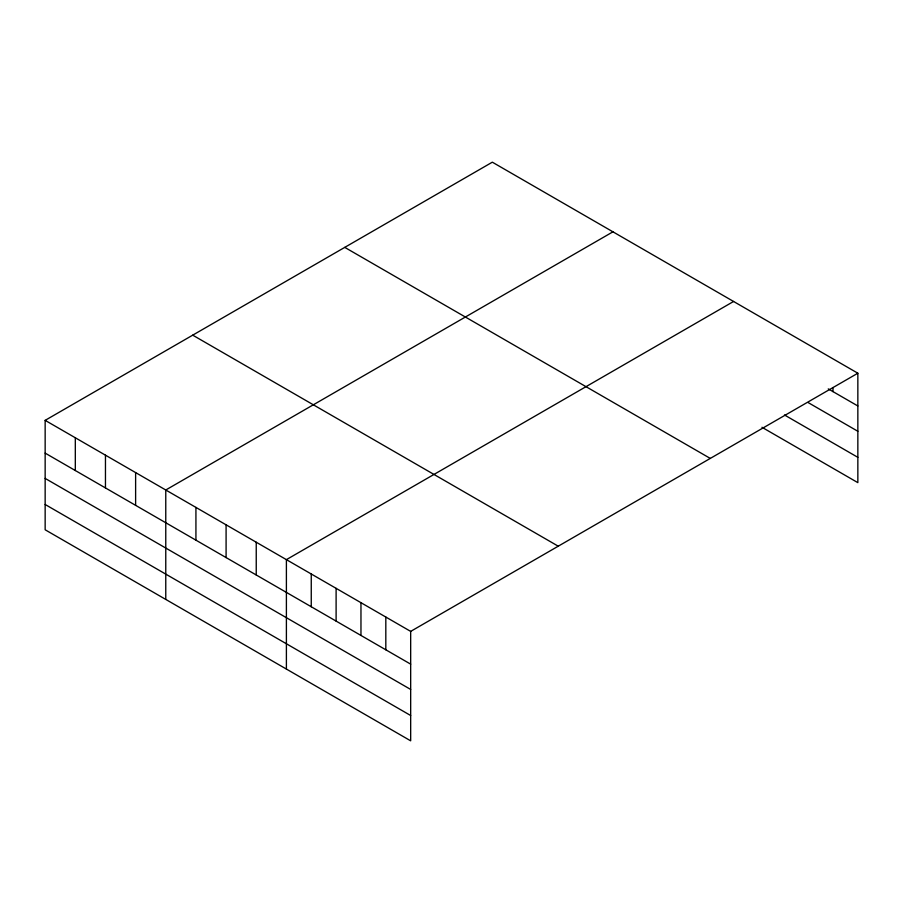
<?xml version="1.0" encoding="UTF-8"?>
<svg xmlns="http://www.w3.org/2000/svg" width="903" height="903" viewBox="0 0 903 903"><rect width="100%" height="100%" fill="white"/><g stroke="black" fill="none" stroke-linecap="round" stroke-linejoin="round"><path stroke-width="1.35" d="M45.15 420.358L410.673 631.389L410.673 740.821L45.15 529.779L45.15 420.358L492.327 162.179L857.85 373.221L857.85 482.642L761.974 427.288M612.945 231.823L165.768 490.002L165.768 599.423M733.575 301.467L286.398 559.646L286.398 669.067M410.673 631.389L857.85 373.221M828.265 388.888L857.85 405.966M808.14 402.569L857.85 431.273M784.47 414.974L857.85 457.336M344.754 247.377L710.277 458.419M192.723 335.16L558.246 546.191M45.15 453.114L410.673 664.145M45.15 478.409L410.673 689.452M45.15 504.484L410.673 715.515M832.995 387.522L832.995 391.62M385.818 617.042L385.818 649.799M360.963 602.696L360.963 635.441M336.108 588.338L336.108 621.095M311.253 573.992L311.253 606.748M256.238 542.229L256.238 574.985M226.089 524.824L226.089 557.58M195.928 507.407L195.928 540.163M135.619 472.585L135.619 505.341M105.459 455.18L105.459 487.936M75.31 437.774L75.31 470.519"/></g></svg>
